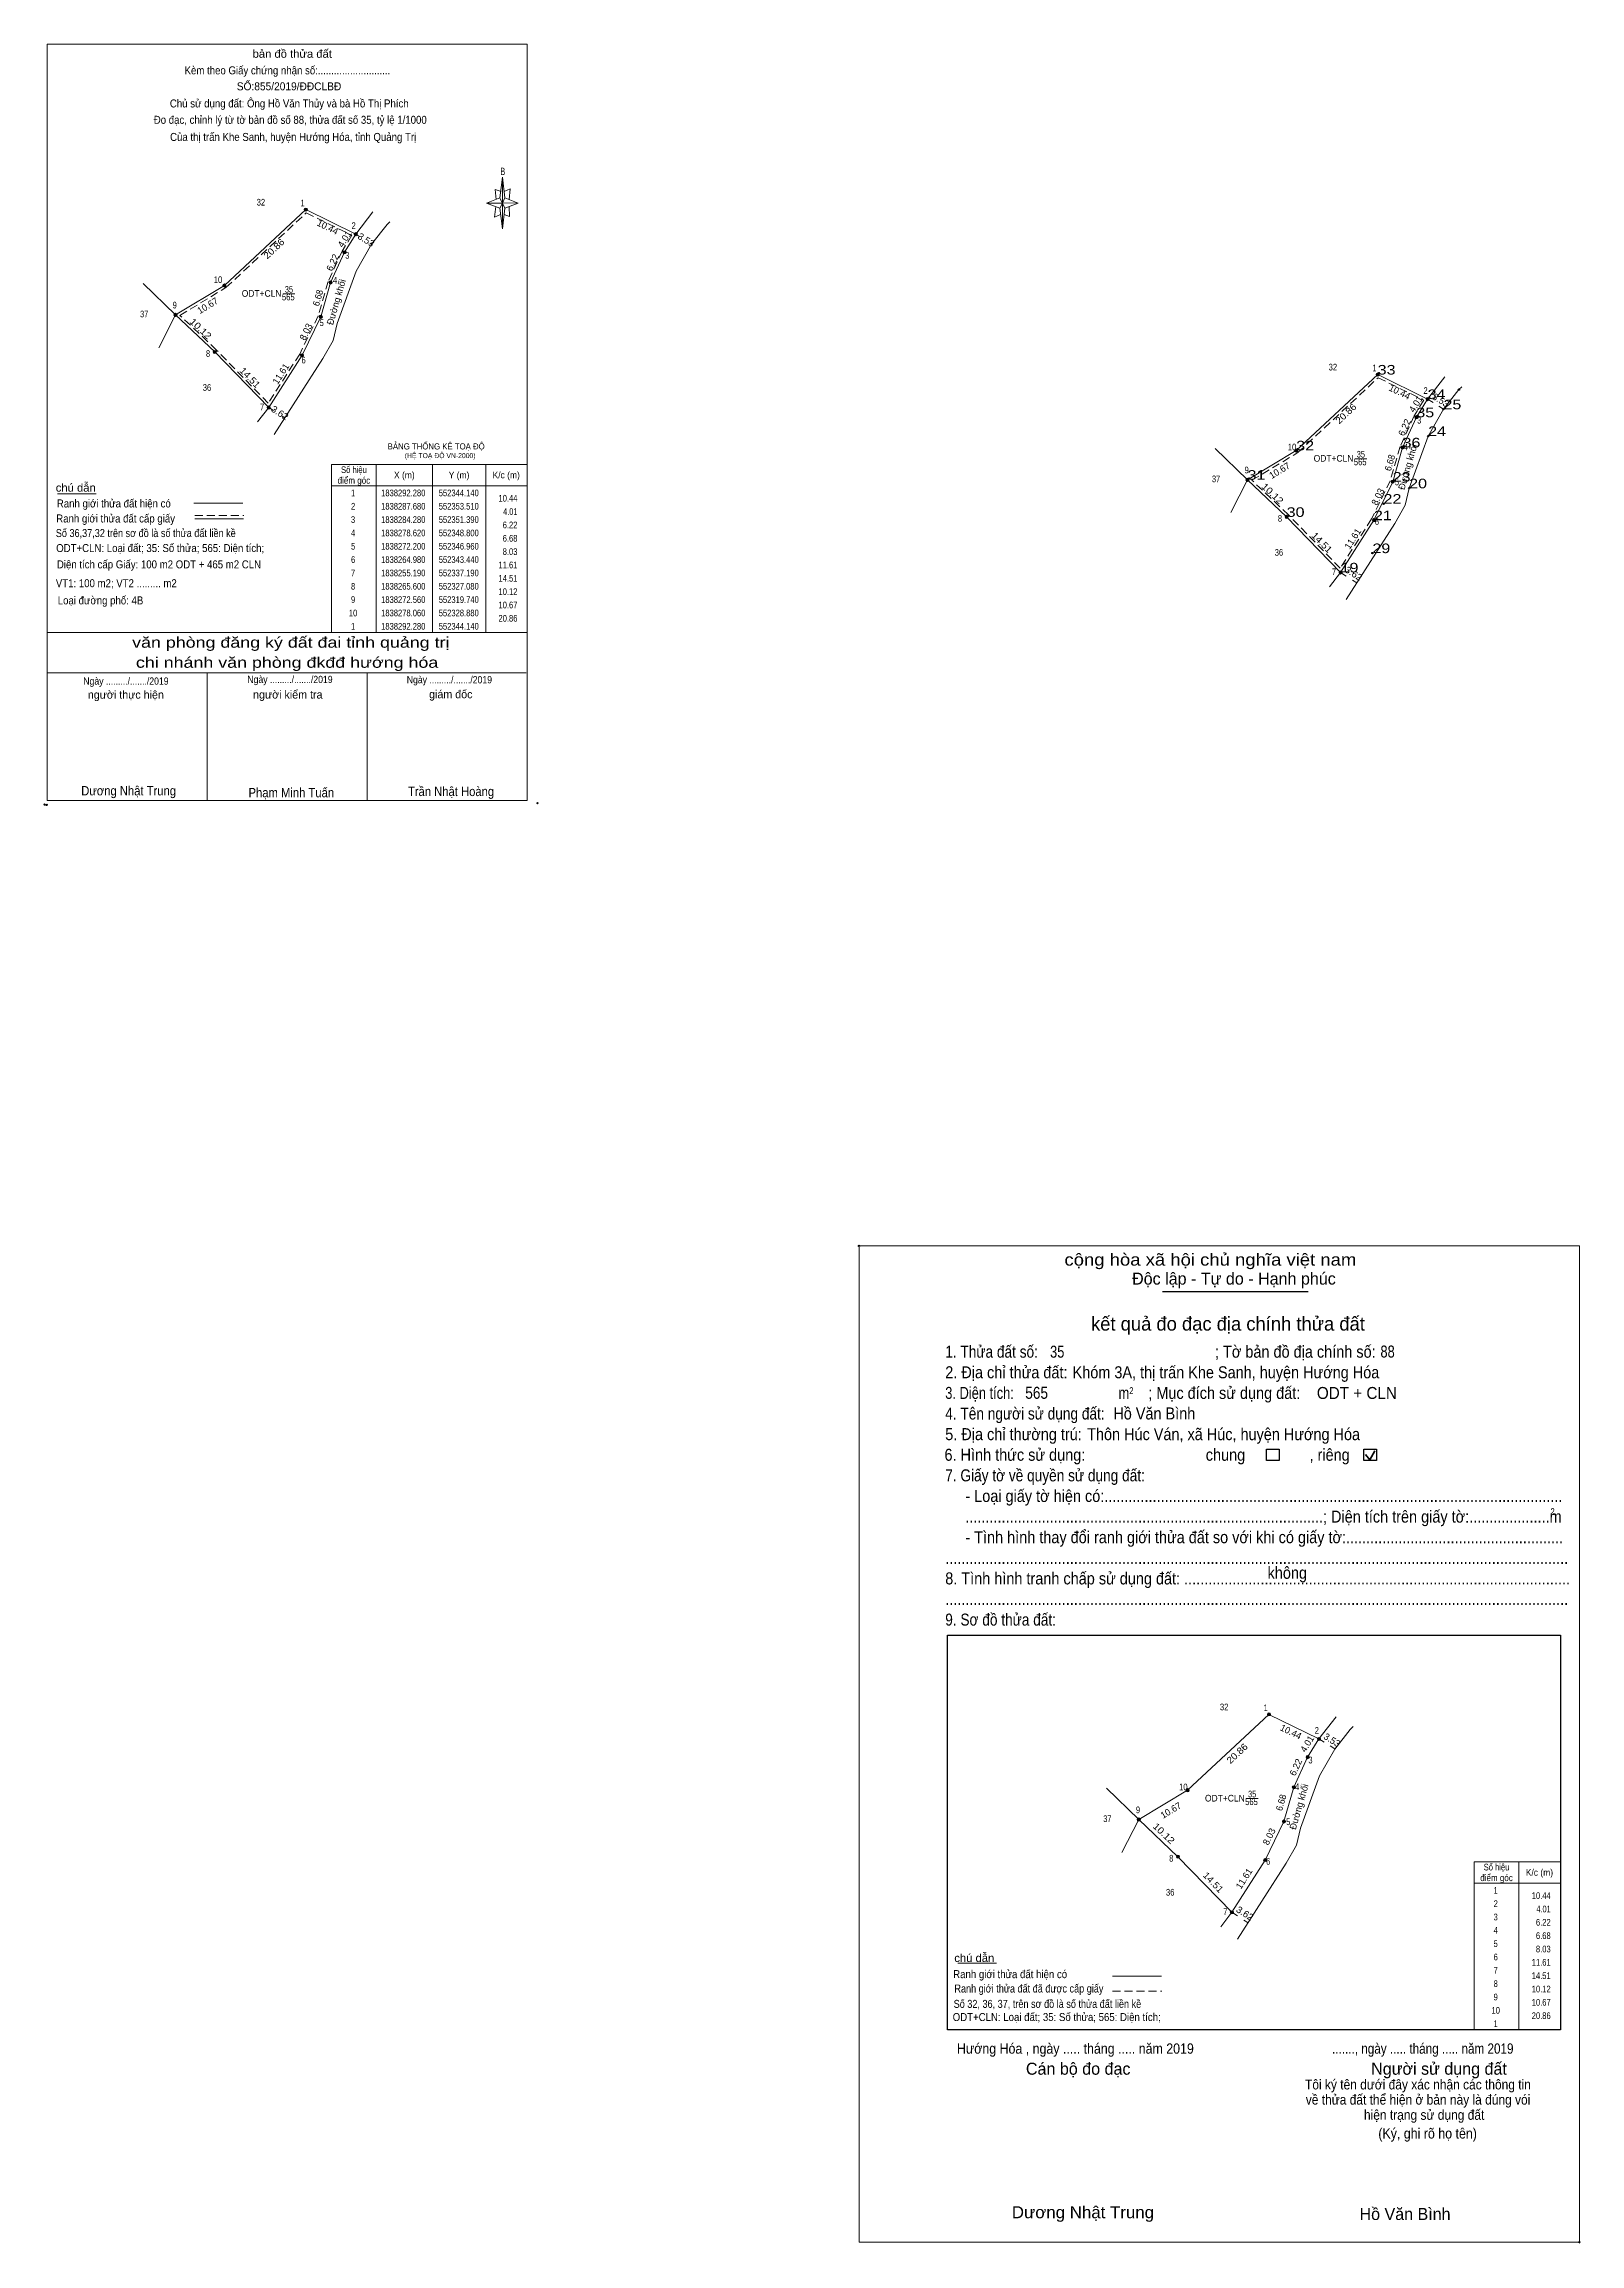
# Model space of a CAD drawing. Header units: metres. Extents: x 552094 to 552382, y 1837942 to 1838354.
import ezdxf
from ezdxf.enums import TextEntityAlignment as Align

# ---------------------------------------------------------------- set-up
doc = ezdxf.new("R2010")
doc.units = ezdxf.units.M
doc.header["$LTSCALE"] = 0.5
doc.header["$PDMODE"] = 32
doc.header["$PDSIZE"] = 0.25
doc.linetypes.add('MEDIUM_DASHED', pattern=[4.5, 3, -1.5])
for name, color, linetype, lineweight in [('1', 7, 'MEDIUM_DASHED', 13), ('17', 7, 'Continuous', 13), ('2', 7, 'Continuous', 25), ('5', 7, 'Continuous', 13), ('52', 7, 'Continuous', 13), ('6', 7, 'Continuous', 13), ('63', 7, 'Continuous', 13)]:
    doc.layers.add(name, color=color, linetype=linetype, lineweight=lineweight)
doc.layers.add('12', color=7, linetype='Continuous')
doc.layers.add('7', color=7, linetype='Continuous')

msp = doc.modelspace()

# ---------------------------------------------------------------- hatches: boundary and pattern name
at = {"layer": '63'}
for points in [[(552143.51, 1838323.19, 1), (552142.91, 1838323.19, 1)], [(552152.88, 1838318.59, 1), (552152.28, 1838318.59, 1)], [(552150.76, 1838315.19, 1), (552150.16, 1838315.19, 1)], [(552128.25, 1838308.97, 1), (552127.65, 1838308.97, 1)], [(552148.17, 1838309.53, 1), (552147.57, 1838309.53, 1)], [(552119.11, 1838303.47, 1), (552118.51, 1838303.47, 1)], [(552146.33, 1838303.11, 1), (552145.73, 1838303.11, 1)], [(552126.45, 1838296.51, 1), (552125.85, 1838296.51, 1)], [(552142.81, 1838295.89, 1), (552142.21, 1838295.89, 1)], [(552344.44, 1838292.28, 1), (552343.84, 1838292.28, 1)], [(552353.81, 1838287.68, 1), (552353.21, 1838287.68, 1)], [(552136.56, 1838286.1, 1), (552135.96, 1838286.1, 1)], [(552351.69, 1838284.28, 1), (552351.09, 1838284.28, 1)], [(552329.18, 1838278.06, 1), (552328.58, 1838278.06, 1)], [(552349.1, 1838278.62, 1), (552348.5, 1838278.62, 1)], [(552320.04, 1838272.56, 1), (552319.44, 1838272.56, 1)], [(552347.26, 1838272.2, 1), (552346.66, 1838272.2, 1)], [(552327.38, 1838265.6, 1), (552326.78, 1838265.6, 1)], [(552343.74, 1838264.98, 1), (552343.14, 1838264.98, 1)], [(552337.49, 1838255.19, 1), (552336.89, 1838255.19, 1)], [(552324.06, 1838041.14, 1), (552323.46, 1838041.14, 1)], [(552333.43, 1838036.54, 1), (552332.83, 1838036.54, 1)], [(552331.31, 1838033.14, 1), (552330.71, 1838033.14, 1)], [(552308.8, 1838026.92, 1), (552308.2, 1838026.92, 1)], [(552328.72, 1838027.48, 1), (552328.12, 1838027.48, 1)], [(552299.66, 1838021.42, 1), (552299.06, 1838021.42, 1)], [(552326.88, 1838021.06, 1), (552326.28, 1838021.06, 1)], [(552307, 1838014.46, 1), (552306.4, 1838014.46, 1)], [(552323.36, 1838013.84, 1), (552322.76, 1838013.84, 1)], [(552317.11, 1838004.05, 1), (552316.51, 1838004.05, 1)]]:
    msp.add_hatch(color=256, dxfattribs=at).paths.add_polyline_path(points)

# ---------------------------------------------------------------- linework, layer by layer
at = {"layer": '1'}
for points in [[(552143.3, 1838322.59), (552151.86, 1838318.39), (552150.02, 1838315.43), (552147.4, 1838309.7), (552145.56, 1838303.29), (552142.07, 1838296.13), (552136.18, 1838286.9), (552126.5, 1838296.87), (552119.63, 1838303.38), (552128.25, 1838308.57)], [(552344.23, 1838291.68), (552352.79, 1838287.48), (552350.95, 1838284.52), (552348.33, 1838278.79), (552346.49, 1838272.38), (552343, 1838265.22), (552337.11, 1838255.99), (552327.43, 1838265.96), (552320.56, 1838272.47), (552329.18, 1838277.66)]]:
    msp.add_lwpolyline(points, close=True, dxfattribs=at)
at = {"layer": '17'}
for p, q in [((552096.66, 1838269.92), (552103.9, 1838269.92)), ((552265.44, 1837994.54), (552272.68, 1837994.54))]:
    msp.add_line(p, q, dxfattribs=at)
at = {"layer": '2'}
for p, q in [((552303.8, 1838120.38), (552331.1, 1838120.38)), ((552263.49, 1838055.99), (552378.42, 1838055.99)), ((552378.42, 1838055.99), (552378.42, 1837982.01))]:
    msp.add_line(p, q, dxfattribs=at)
at = {"layer": '2', "lineweight": 35}
for p, q in [((552341.88, 1838089.86), (552342.64, 1838088.86)), ((552342.64, 1838088.86), (552343.58, 1838090.54))]:
    msp.add_line(p, q, dxfattribs=at)
at = {"layer": '2', "lineweight": 13}
msp.add_lwpolyline([(552246.93, 1838128.95), (552381.94, 1838128.95), (552381.94, 1837942.21), (552246.93, 1837942.21)], close=True, dxfattribs=at)
at = {"layer": '2'}
for points in [[(552323.33, 1838090.86), (552325.65, 1838090.86), (552325.65, 1838088.7), (552323.33, 1838088.7)], [(552341.57, 1838090.86), (552343.89, 1838090.86), (552343.89, 1838088.7), (552341.57, 1838088.7)]]:
    msp.add_lwpolyline(points, close=True, dxfattribs=at)
msp.add_lwpolyline([(552378.42, 1837982.01), (552263.49, 1837982.01), (552263.49, 1838055.99)], dxfattribs=at)
for p in [(552246.93, 1838128.95), (552381.94, 1837942.21)]:
    msp.add_point(p, dxfattribs=at)
at = {"layer": '5'}
for p, q in [((552179.61, 1838325.38), (552180.11, 1838329.28)), ((552180.51, 1838325.38), (552183.01, 1838324.38)), ((552179.61, 1838323.48), (552177.11, 1838324.38)), ((552180.51, 1838323.48), (552180.11, 1838319.58)), ((552181.41, 1838321.88), (552180.41, 1838322.28)), ((552181.31, 1838323.78), (552181.41, 1838321.88)), ((552094.74, 1838243.94), (552184.74, 1838243.94)), ((552094.74, 1838236.34), (552184.54, 1838236.34)), ((552094.74, 1838236.34), (552184.54, 1838236.34)), ((552094.74, 1838236.34), (552184.54, 1838236.34)), ((552124.74, 1838212.44), (552124.74, 1838236.34)), ((552154.74, 1838212.44), (552154.74, 1838236.34))]:
    msp.add_line(p, q, dxfattribs=at)
for points in [[(552094.74, 1838354.24), (552184.74, 1838354.24), (552184.74, 1838212.44), (552094.74, 1838212.44)], [(552180.11, 1838329.28), (552180.51, 1838325.38), (552180.11, 1838324.38)], [(552180.11, 1838324.38), (552177.11, 1838324.38), (552179.61, 1838325.38), (552180.51, 1838323.48), (552183.01, 1838324.38), (552180.11, 1838324.48)], [(552180.11, 1838324.38), (552180.11, 1838319.58), (552179.61, 1838323.48)]]:
    msp.add_lwpolyline(points, close=True, dxfattribs=at)
for points in [[(552180.11, 1838324.38), (552179.61, 1838325.38), (552177.11, 1838324.38)], [(552179.81, 1838326.58), (552178.71, 1838326.98), (552178.91, 1838325.08)], [(552180.41, 1838326.58), (552181.51, 1838327.08), (552181.31, 1838325.08)], [(552178.81, 1838323.78), (552178.61, 1838321.78), (552179.71, 1838322.28)], [(552180.11, 1838324.38), (552180.51, 1838323.48), (552183.01, 1838324.38)], [(552184.74, 1838212.44), (552094.74, 1838212.44), (552094.74, 1838236.34)]]:
    msp.add_lwpolyline(points, dxfattribs=at)
for p in [(552094.27, 1838211.67), (552094.67, 1838211.6)]:
    msp.add_point(p, dxfattribs=at)
at = {"layer": '52'}
for p, q in [((552152.58, 1838318.59), (552155.81, 1838322.76)), ((552158.45, 1838320.38), (552158.99, 1838320.91)), ((552142.51, 1838295.89), (552146.03, 1838303.11)), ((552126.15, 1838296.51), (552136.26, 1838286.1)), ((552353.51, 1838287.68), (552356.74, 1838291.85)), ((552359.38, 1838289.47), (552359.92, 1838290)), ((552343.44, 1838264.98), (552346.96, 1838272.2)), ((552327.08, 1838265.6), (552337.19, 1838255.19)), ((552333.13, 1838036.54), (552336.36, 1838040.71)), ((552339, 1838038.33), (552339.54, 1838038.86)), ((552323.06, 1838013.84), (552326.58, 1838021.06)), ((552306.7, 1838014.46), (552316.81, 1838004.05))]:
    msp.add_line(p, q, dxfattribs=at)
for points in [[(552118.81, 1838303.47), (552127.95, 1838308.97), (552143.21, 1838323.19), (552152.58, 1838318.59)], [(552146.03, 1838303.11), (552147.87, 1838309.53), (552150.46, 1838315.19), (552152.58, 1838318.59)], [(552149.11, 1838301.87), (552152.67, 1838311.67), (552155.55, 1838316.69), (552158.45, 1838320.38)], [(552115.66, 1838297.31), (552118.81, 1838303.47), (552126.15, 1838296.51)], [(552137.32, 1838281.03), (552146.41, 1838295.28), (552148.38, 1838298.69), (552149.11, 1838301.87)], [(552134.17, 1838283.39), (552136.26, 1838286.1), (552142.51, 1838295.89)], [(552319.74, 1838272.56), (552328.88, 1838278.06), (552344.14, 1838292.28), (552353.51, 1838287.68)], [(552350.04, 1838270.96), (552353.6, 1838280.76), (552356.48, 1838285.78), (552359.38, 1838289.47)], [(552346.96, 1838272.2), (552348.8, 1838278.62), (552351.39, 1838284.28), (552353.51, 1838287.68)], [(552316.59, 1838266.4), (552319.74, 1838272.56), (552327.08, 1838265.6)], [(552338.25, 1838250.12), (552347.34, 1838264.37), (552349.31, 1838267.78), (552350.04, 1838270.96)], [(552335.1, 1838252.48), (552337.19, 1838255.19), (552343.44, 1838264.98)], [(552299.36, 1838021.42), (552308.5, 1838026.92), (552323.76, 1838041.14), (552333.13, 1838036.54)], [(552326.58, 1838021.06), (552328.42, 1838027.48), (552331.01, 1838033.14), (552333.13, 1838036.54)], [(552329.66, 1838019.82), (552333.22, 1838029.62), (552336.1, 1838034.64), (552339, 1838038.33)], [(552296.21, 1838015.26), (552299.36, 1838021.42), (552306.7, 1838014.46)], [(552317.87, 1837998.98), (552326.96, 1838013.23), (552328.93, 1838016.64), (552329.66, 1838019.82)], [(552314.72, 1838001.34), (552316.81, 1838004.05), (552323.06, 1838013.84)]]:
    msp.add_lwpolyline(points, dxfattribs=at)
at = {"layer": '6'}
for p, q in [((552122.26, 1838268.18), (552131.4, 1838268.18)), ((552122.4, 1838265.25), (552131.54, 1838265.25)), ((552294.46, 1837992.08), (552303.6, 1837992.08))]:
    msp.add_line(p, q, dxfattribs=at)
at = {"layer": '6', "linetype": 'MEDIUM_DASHED'}
for p, q in [((552122.4, 1838265.87), (552131.6, 1838265.87)), ((552294.45, 1837989.26), (552303.65, 1837989.26))]:
    msp.add_line(p, q, dxfattribs=at)
at = {"layer": '6'}
msp.add_point((552186.64, 1838211.94), dxfattribs=at)
at = {"layer": '63'}
for p, q in [((552153.33, 1838318.12), (552152.58, 1838318.59)), ((552155.57, 1838316.72), (552155.28, 1838316.9)), ((552118.81, 1838303.47), (552112.76, 1838309.34)), ((552138.95, 1838307.42), (552141.19, 1838307.42)), ((552137.17, 1838285.52), (552136.26, 1838286.1)), ((552139.31, 1838284.15), (552138.82, 1838284.46)), ((552354.52, 1838287.05), (552353.51, 1838287.68)), ((552356.5, 1838285.81), (552355.62, 1838286.36)), ((552156.44, 1838275.44), (552156.44, 1838243.94)), ((552166.94, 1838275.44), (552166.94, 1838243.94)), ((552176.94, 1838275.44), (552176.94, 1838243.94)), ((552319.74, 1838272.56), (552313.69, 1838278.43)), ((552339.88, 1838276.51), (552342.12, 1838276.51)), ((552148.04, 1838271.44), (552184.74, 1838271.44)), ((552338.23, 1838254.52), (552337.19, 1838255.19)), ((552340.24, 1838253.24), (552339.45, 1838253.74)), ((552334.14, 1838035.91), (552333.13, 1838036.54)), ((552336.12, 1838034.67), (552335.24, 1838035.22)), ((552299.36, 1838021.42), (552293.31, 1838027.29)), ((552319.5, 1838025.37), (552321.74, 1838025.37)), ((552370.62, 1838013.51), (552370.62, 1837982.01)), ((552370.62, 1838013.51), (552370.62, 1837982.01)), ((552362.22, 1838009.51), (552378.42, 1838009.51)), ((552317.85, 1838003.38), (552316.81, 1838004.05)), ((552319.86, 1838002.1), (552319.07, 1838002.6)), ((552378.42, 1837982.01), (552341.72, 1837982.01))]:
    msp.add_line(p, q, dxfattribs=at)
for points in [[(552148.04, 1838275.44), (552184.74, 1838275.44), (552184.74, 1838243.94), (552148.04, 1838243.94)], [(552362.22, 1838013.51), (552378.42, 1838013.51), (552378.42, 1837982.01), (552362.22, 1837982.01)]]:
    msp.add_lwpolyline(points, close=True, dxfattribs=at)
for centre in [(552143.21, 1838323.19), (552152.58, 1838318.59), (552150.46, 1838315.19), (552127.95, 1838308.97), (552147.87, 1838309.53), (552118.81, 1838303.47), (552146.03, 1838303.11), (552126.15, 1838296.51), (552142.51, 1838295.89), (552344.14, 1838292.28), (552353.51, 1838287.68), (552136.26, 1838286.1), (552351.39, 1838284.28), (552328.88, 1838278.06), (552348.8, 1838278.62), (552319.74, 1838272.56), (552346.96, 1838272.2), (552327.08, 1838265.6), (552343.44, 1838264.98), (552337.19, 1838255.19), (552323.76, 1838041.14), (552333.13, 1838036.54), (552331.01, 1838033.14), (552308.5, 1838026.92), (552328.42, 1838027.48), (552299.36, 1838021.42), (552326.58, 1838021.06), (552306.7, 1838014.46), (552323.06, 1838013.84), (552316.81, 1838004.05)]:
    msp.add_circle(centre, 0.3, dxfattribs=at)
at = {"layer": '7'}
for p in [(552344.14, 1838292.28), (552353.51, 1838287.68), (552359.38, 1838289.47), (552351.39, 1838284.28), (552356.48, 1838285.78), (552353.6, 1838280.76), (552328.88, 1838278.06), (552348.8, 1838278.62), (552319.74, 1838272.56), (552346.96, 1838272.2), (552345.24, 1838268.07), (552350.04, 1838270.96), (552327.08, 1838265.6), (552343.44, 1838264.98), (552343.15, 1838258.81)]:
    msp.add_point(p, dxfattribs=at)

# ---------------------------------------------------------------- texts
at = {"layer": '1'}
for s, width, p in [('32', 0.85, (552134.81, 1838323.96)), ('35', 0.8, (552140.06, 1838307.63)), ('37', 0.8, (552112.92, 1838303.01)), ('ODT+CLN', 0.95, (552134.94, 1838306.86)), ('565', 0.85, (552139.935, 1838306.19)), ('32', 0.85, (552335.74, 1838293.05)), ('36', 0.85, (552124.7, 1838289.23)), ('ODT+CLN', 0.95, (552335.87, 1838275.95)), ('565', 0.85, (552340.865, 1838275.28)), ('35', 0.8, (552340.99, 1838276.72)), ('37', 0.8, (552313.85, 1838272.1)), ('36', 0.85, (552325.63, 1838258.32)), ('32', 0.85, (552315.36, 1838041.91)), ('ODT+CLN', 0.95, (552315.49, 1838024.81)), ('565', 0.85, (552320.485, 1838024.14)), ('35', 0.8, (552320.61, 1838025.58)), ('37', 0.8, (552293.47, 1838020.96)), ('36', 0.85, (552305.25, 1838007.18))]:
    msp.add_text(s, height=1.25, dxfattribs=dict(at, width=width)).set_placement(p, align=Align.CENTER)
for s, height, width, p in [('BẢNG THỐNG KÊ TOẠ ĐỘ ', 1.15, 0.95, (552158.57, 1838278.24)), ('(HỆ TOẠ ĐỘ VN-2000)', 0.93, 0.9, (552161.77, 1838276.62))]:
    msp.add_text(s, height=height, dxfattribs=dict(at, width=width)).set_placement(p)
at = {"layer": '12', "width": 1.25}
for s, p in [('33', (552344.14, 1838292.28)), ('34', (552353.51, 1838287.68)), ('35', (552351.39, 1838284.28)), ('25', (552356.48, 1838285.78)), ('32', (552328.88, 1838278.06)), ('36', (552348.8, 1838278.62)), ('24', (552353.6, 1838280.76)), ('31', (552319.74, 1838272.56)), ('23', (552346.96, 1838272.2)), ('20', (552350.04, 1838270.96)), ('30', (552327.08, 1838265.6)), ('22', (552345.24, 1838268.07)), ('21', (552343.44, 1838264.98)), ('29', (552343.15, 1838258.81)), ('19', (552337.19, 1838255.19))]:
    msp.add_text(s, height=1.8, dxfattribs=at).set_placement(p)
at = {"layer": '2'}
for s, height, width, p in [('cộng hòa xã hội chủ nghĩa việt nam', 2.253, 1.15, (552285.43, 1838125.26)), ('1. Thửa đất số:', 2.253, 0.85, (552263.08, 1838108)), ('; Tờ bản đồ địa chính số:', 2.253, 0.9, (552313.64, 1838108)), ('2. Địa chỉ thửa đất:', 2.253, 0.9, (552263.08, 1838104.14)), ('35', 2.25, 0.8, (552282.73, 1838108)), ('Khóm 3A, thị trấn Khe Sanh, huyện Hướng Hóa', 2.25, 0.9, (552286.96, 1838104.14)), ('88', 2.25, 0.8, (552344.66, 1838108.03)), ('3. Diện tích:', 2.253, 0.8, (552263.08, 1838100.27)), ('565', 2.25, 0.85, (552278.08, 1838100.29)), ('2', 1.288, 0.8, (552297.58, 1838101.18)), ('; Mục đích sử dụng đất:', 2.253, 0.9, (552301.14, 1838100.27)), ('ODT + CLN', 2.25, 0.95, (552332.74, 1838100.26)), ('4. Tên người sử dụng đất:', 2.253, 0.85, (552263.08, 1838096.41)), ('Hồ Văn Bình', 2.25, 0.9, (552294.59, 1838096.42)), ('m', 2.253, 0.8, (552295.56, 1838100.27)), ('5. Địa chỉ thường trú:', 2.253, 0.9, (552263.08, 1838092.54)), ('Thôn Húc Ván, xã Húc, huyện Hướng Hóa', 2.25, 0.9, (552289.68, 1838092.54)), ('6. Hình thức sử dụng:', 2.253, 0.9, (552262.94, 1838088.68)), ('chung                , riêng', 2.253, 0.9, (552311.92, 1838088.68)), ('7. Giấy tờ về quyền sử dụng đất:', 2.253, 0.85, (552263.08, 1838084.82)), ('     - Loại giấy tờ hiện có:..................................................................................................................', 2.253, 0.9, (552263.08, 1838080.96)), ('     .........................................................................................; Diện tích trên giấy tờ:....................m', 2.253, 0.9, (552263.08, 1838077.09)), ('2', 1.288, 0.8, (552376.53, 1838078.51)), ('     - Tình hình thay đổi ranh giới thửa đất so với khi có giấy tờ:......................................................', 2.253, 0.9, (552263.08, 1838073.23)), ('...........................................................................................................................................................', 2.253, 0.9, (552263.08, 1838069.36)), ('8. Tình hình tranh chấp sử dụng đất: ................................................................................................', 2.253, 0.9, (552263.08, 1838065.5)), ('không', 2.254, 0.9, (552323.5, 1838066.56)), ('...........................................................................................................................................................', 2.253, 0.9, (552263.08, 1838061.64)), ('9. Sơ đồ thửa đất:', 2.253, 0.85, (552263.08, 1838057.78)), ('Hướng Hóa , ngày ..... tháng ..... năm 2019', 1.93, 0.9, (552265.28, 1837977.54)), ('......., ngày ..... tháng ..... năm 2019', 1.93, 0.85, (552335.58, 1837977.54)), ('(Ký, ghi rõ họ tên)', 1.932, 0.9, (552344.26, 1837961.64)), ('Dương Nhật Trung', 2.25, 1.05, (552275.56, 1837946.7))]:
    msp.add_text(s, height=height, dxfattribs=dict(at, width=width)).set_placement(p)
for s, height, p in [('Độc lập - Tự do - Hạnh phúc', 2.253, (552298.1, 1838121.7)), ('Cán bộ đo đạc', 2.254, (552278.2, 1837973.6)), ('Người sử dụng đất', 2.253, (552342.92, 1837973.6)), ('Hồ Văn Bình', 2.25, (552340.74, 1837946.37))]:
    msp.add_text(s, height=height, dxfattribs=at).set_placement(p)
for s, height, p in [('kết quả đo đạc địa chính thửa đất', 2.576, (552316.075, 1838113.08)), ('.', 0.644, (552381.9286, 1837941.87))]:
    msp.add_text(s, height=height, dxfattribs=at).set_placement(p, align=Align.CENTER)
at = {"layer": '2', "width": 0.9}
for s, p in [('Tôi ký tên dưới đây xác nhận các thông tin', (552351.69, 1837970.84)), ('về thửa đất thể hiện ở bản này là đúng vói', (552351.71, 1837968)), ('hiện trạng sử dụng đất', (552352.85, 1837965.15))]:
    msp.add_text(s, height=1.862, dxfattribs=at).set_placement(p, align=Align.CENTER)
at = {"layer": '5'}
for s, height, width, p in [('Kèm theo Giấy chứng nhận số:...........................', 1.5, 0.9, (552139.76, 1838348.55)), ('bản đồ thửa đất', 1.5, 1.05, (552140.68, 1838351.66)), ('SỐ:855/2019/ĐĐCLBĐ', 1.5, 0.95, (552140.08, 1838345.56)), ('Chủ sử dụng đất: Ông Hồ Văn Thủy và bà Hồ Thị Phích', 1.5, 0.9, (552140.12, 1838342.35)), ('Đo đạc, chỉnh lý từ tờ bản đồ số 88, thửa đất số 35, tỷ lệ 1/1000 ', 1.5, 0.9, (552140.555, 1838339.28)), ('Của thị trấn Khe Sanh, huyện Hướng Hóa, tỉnh Quảng Trị', 1.5, 0.9, (552140.85, 1838336.07)), ('B', 1.378, 0.75, (552180.14, 1838329.68)), ('văn phòng đăng ký đất đai tỉnh quảng trị', 2, 1.25, (552140.405, 1838241.08)), ('chi nhánh văn phòng đkđđ hướng hóa', 2, 1.25, (552139.715, 1838237.32)), ('Ngày ........./......./2019', 1.35, 0.9, (552109.505, 1838234.15)), ('Ngày ........./......./2019', 1.35, 0.9, (552140.255, 1838234.46)), ('Ngày ........./......./2019', 1.35, 0.9, (552170.135, 1838234.41)), ('Dương Nhật Trung', 1.75, 0.9, (552110.01, 1838213.4)), ('Phạm Minh Tuấn', 1.75, 0.9, (552140.505, 1838213.04)), ('Trần Nhật Hoàng', 1.75, 0.9, (552170.445, 1838213.27))]:
    msp.add_text(s, height=height, dxfattribs=dict(at, width=width)).set_placement(p, align=Align.CENTER)
for s, p in [('người thực hiện', (552109.49, 1838231.53)), ('người kiểm tra', (552139.845, 1838231.55)), ('giám đốc', (552170.395, 1838231.61))]:
    msp.add_text(s, height=1.5, dxfattribs=at).set_placement(p, align=Align.CENTER)
at = {"layer": '6'}
for s, width, p in [('chú dẫn', 1.05, (552096.35, 1838270.33)), ('Ranh giới thửa đất hiện có ', 0.9, (552096.55, 1838267.37)), ('Số 36,37,32 trên sơ đồ là số thửa đất liền kề', 0.85, (552096.36, 1838261.82)), ('Ranh giới thửa đất cấp giấy', 0.9, (552096.44, 1838264.55)), ('ODT+CLN: Loại đất; 35: Số thửa; 565: Diện tích;', 0.9, (552096.43, 1838259.01)), ('Diện tích cấp Giấy: 100 m2 ODT + 465 m2 CLN', 0.9, (552096.56, 1838255.95)), ('VT1: 100 m2; VT2 ......... m2', 0.9, (552096.36, 1838252.42)), ('Loại đường phố: 4B', 0.9, (552096.72, 1838249.2)), ('chú dẫn', 1.05, (552264.78, 1837994.74)), ('Ranh giới thửa đất hiện có ', 0.9, (552264.57, 1837991.7)), ('Số 32, 36, 37, trên sơ đồ là số thửa đất liền kề', 0.85, (552264.66, 1837986.13)), ('Ranh giới thửa đất đã được cấp giấy', 0.85, (552264.8, 1837989.01)), ('ODT+CLN: Loại đất; 35: Số thửa; 565: Diện tích;', 0.9, (552264.48, 1837983.66))]:
    msp.add_text(s, height=1.5, dxfattribs=dict(at, width=width)).set_placement(p)
at = {"layer": '63'}
for s, width, p in [(' 1', 0.75, (552142.98, 1838323.8)), (' 2', 0.85, (552152.58, 1838319.57)), (' 3', 0.8, (552151.38, 1838314)), (' 10', 0.85, (552127.56, 1838309.45)), (' 4', 0.85, (552149.1, 1838309.32)), (' 9', 0.85, (552119.05, 1838304.67)), (' 5', 0.8, (552146.59, 1838301.37)), (' 8', 0.8, (552125.28, 1838295.6)), (' 6', 0.85, (552143.2, 1838294.37)), (' 1', 0.75, (552343.91, 1838292.89)), (' 2', 0.85, (552353.51, 1838288.66)), (' 7', 0.8, (552135.42, 1838285.59)), (' 3', 0.8, (552352.31, 1838283.09)), (' 10', 0.85, (552328.88, 1838278.06)), (' 4', 0.85, (552349.83, 1838278.1)), (' 9', 0.85, (552319.98, 1838273.76)), (' 5', 0.8, (552348.14, 1838271.53)), ('10.44', 0.85, (552182.89, 1838268.47)), ('4.01', 0.8, (552182.89, 1838265.97)), ('6.22', 0.85, (552182.89, 1838263.47)), (' 8', 0.8, (552326.21, 1838264.69)), (' 6', 0.85, (552344.39, 1838264.11)), ('8.03', 0.85, (552182.89, 1838258.47)), ('6.68', 0.85, (552182.89, 1838260.97)), ('11.61', 0.85, (552182.89, 1838255.97)), (' 7', 0.8, (552336.35, 1838254.68)), ('14.51', 0.85, (552182.89, 1838253.47)), ('10.12', 0.85, (552182.89, 1838250.97)), ('20.86', 0.85, (552182.89, 1838245.97)), ('10.67', 0.85, (552182.89, 1838248.47)), (' 1', 0.75, (552323.53, 1838041.75)), (' 2', 0.85, (552333.13, 1838037.52)), (' 3', 0.8, (552331.93, 1838031.95)), (' 10', 0.85, (552308.5, 1838026.92)), (' 4', 0.85, (552329.45, 1838026.96)), (' 9', 0.85, (552299.6, 1838022.62)), (' 5', 0.8, (552327.76, 1838020.39)), (' 8', 0.8, (552305.83, 1838013.55)), (' 6', 0.85, (552324.01, 1838012.97)), ('10.44', 0.85, (552376.57, 1838006.54)), (' 7', 0.8, (552315.97, 1838003.54)), ('4.01', 0.8, (552376.57, 1838004.04)), ('6.22', 0.85, (552376.57, 1838001.54)), ('6.68', 0.85, (552376.57, 1837999.04)), ('11.61', 0.85, (552376.57, 1837994.04)), ('8.03', 0.85, (552376.57, 1837996.54)), ('14.51', 0.85, (552376.57, 1837991.54)), ('10.12', 0.85, (552376.57, 1837989.04)), ('10.67', 0.85, (552376.57, 1837986.54)), ('20.86', 0.85, (552376.57, 1837984.04))]:
    msp.add_text(s, height=1.25, dxfattribs=dict(at, width=width)).set_placement(p, align=Align.RIGHT)
for s, rotation, p in [('10.44', 333.852, (552147.0446, 1838319.365)), ('4.01', 58.055, (552151.023, 1838317.3543)), ('3.53', 327.977, (552154.2037, 1838316.9958)), ('6.22', 65.411, (552148.8124, 1838313.0249)), ('Đường khối', 74.007, (552149.5243, 1838305.7078)), ('10.67', 31.037, (552125.1428, 1838304.6649)), ('8.03', 64.009, (552143.8043, 1838300.0161)), ('11.61', 57.446, (552139.0747, 1838292.0787)), ('10.44', 333.852, (552347.9746, 1838288.455)), ('4.01', 58.055, (552351.823, 1838286.4243)), ('3.53', 327.977, (552355.6236, 1838286.9459)), ('6.22', 65.411, (552349.7424, 1838282.1149)), ('10.67', 31.037, (552326.0728, 1838273.7549)), ('Đường khối', 74.007, (552350.3643, 1838274.7978)), ('8.03', 64.009, (552344.7343, 1838269.1061)), ('11.61', 57.446, (552340.0047, 1838261.1687)), ('10.44', 333.852, (552327.5946, 1838037.315)), ('4.01', 58.055, (552331.443, 1838035.2843)), ('3.53', 327.977, (552335.2436, 1838035.8059)), ('6.22', 65.411, (552329.3624, 1838030.9749)), ('Đường khối', 74.007, (552329.9843, 1838023.6578)), ('10.67', 31.037, (552305.6928, 1838022.6149)), ('8.03', 64.009, (552324.3543, 1838017.9661)), ('11.61', 57.446, (552319.6247, 1838010.0287))]:
    msp.add_text(s, height=1.25, rotation=rotation, dxfattribs=at).set_placement(p, align=Align.CENTER)
for s, rotation, width, p in [('20.86', 42.98, 1.1, (552137.6789, 1838315.4097)), ('6.68', 74.007, 0.95, (552146.0893, 1838306.4878)), ('10.12', 316.522, 1.15, (552123.075, 1838300.4254)), ('14.51', 314.162, 1.1, (552132.316, 1838291.2754)), ('3.62', 327.407, 1.05, (552138.0133, 1838284.5725)), ('20.86', 42.98, 1.1, (552338.6089, 1838284.4997)), ('6.68', 74.007, 0.95, (552347.0193, 1838275.5778)), ('10.12', 316.522, 1.15, (552324.005, 1838269.5154)), ('14.51', 314.162, 1.1, (552333.246, 1838260.3654)), ('3.62', 327.407, 1.05, (552339.2933, 1838254.4525)), ('20.86', 42.98, 1.1, (552318.2289, 1838033.3597)), ('6.68', 74.007, 0.95, (552326.6393, 1838024.4378)), ('10.12', 316.522, 1.15, (552303.625, 1838018.3754)), ('14.51', 314.162, 1.1, (552312.866, 1838009.2254)), ('3.62', 327.407, 1.05, (552318.9133, 1838003.3125))]:
    msp.add_text(s, height=1.25, rotation=rotation, dxfattribs=dict(at, width=width)).set_placement(p, align=Align.CENTER)
for s, width, p in [('điểm góc', 0.9, (552152.24, 1838271.82)), ('Số hiệu', 0.85, (552152.24, 1838273.82)), ('X (m)', 0.95, (552161.69, 1838272.82)), ('Y (m)', 0.95, (552171.945, 1838272.82)), ('K/c (m)', 0.95, (552180.785, 1838272.82)), (' 2', 0.85, (552151.895, 1838266.97)), (' 1', 0.75, (552151.89, 1838269.47)), ('1838292.280', 0.85, (552161.49, 1838269.47)), ('1838287.680', 0.85, (552161.49, 1838266.97)), ('552344.140', 0.85, (552171.89, 1838269.47)), ('552353.510', 0.85, (552171.89, 1838266.97)), (' 4', 0.85, (552151.89, 1838261.97)), (' 3', 0.8, (552151.885, 1838264.47)), ('1838284.280', 0.85, (552161.49, 1838264.47)), ('1838278.620', 0.85, (552161.49, 1838261.97)), ('552351.390', 0.85, (552171.89, 1838264.47)), ('552348.800', 0.85, (552171.89, 1838261.97)), (' 5', 0.8, (552151.895, 1838259.47)), ('1838272.200', 0.85, (552161.49, 1838259.47)), ('552346.960', 0.85, (552171.89, 1838259.47)), (' 6', 0.85, (552151.895, 1838256.97)), (' 7', 0.8, (552151.895, 1838254.47)), ('1838264.980', 0.85, (552161.49, 1838256.97)), ('1838255.190', 0.85, (552161.49, 1838254.47)), ('552343.440', 0.85, (552171.89, 1838256.97)), ('552337.190', 0.85, (552171.89, 1838254.47)), (' 9', 0.85, (552151.89, 1838249.47)), (' 8', 0.8, (552151.895, 1838251.97)), ('1838265.600', 0.85, (552161.49, 1838251.97)), ('1838272.560', 0.85, (552161.49, 1838249.47)), ('552327.080', 0.85, (552171.89, 1838251.97)), ('552319.740', 0.85, (552171.89, 1838249.47)), (' 10', 0.85, (552151.89, 1838246.97)), ('1838278.060', 0.85, (552161.49, 1838246.97)), ('552328.880', 0.85, (552171.89, 1838246.97)), (' 1', 0.75, (552151.89, 1838244.47)), ('1838292.280', 0.85, (552161.49, 1838244.47)), ('552344.140', 0.85, (552171.89, 1838244.47)), ('Số hiệu', 0.85, (552366.42, 1838011.89)), ('K/c (m)', 0.95, (552374.465, 1838010.89)), ('điểm góc', 0.9, (552366.42, 1838009.89)), (' 1', 0.75, (552366.07, 1838007.54)), (' 3', 0.8, (552366.065, 1838002.54)), (' 2', 0.85, (552366.075, 1838005.04)), (' 4', 0.85, (552366.07, 1838000.04)), (' 5', 0.8, (552366.075, 1837997.54)), (' 6', 0.85, (552366.075, 1837995.04)), (' 8', 0.8, (552366.075, 1837990.04)), (' 7', 0.8, (552366.075, 1837992.54)), (' 9', 0.85, (552366.07, 1837987.54)), (' 10', 0.85, (552366.07, 1837985.04)), (' 1', 0.75, (552366.07, 1837982.54))]:
    msp.add_text(s, height=1.25, dxfattribs=dict(at, width=width)).set_placement(p, align=Align.CENTER)

doc.saveas('drawing.dxf')
